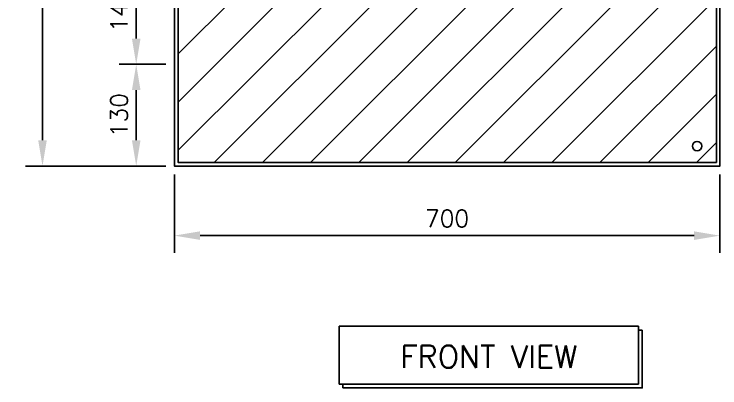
# Model space of a CAD drawing. Header units: millimetres. Extents: x 60229 to 91621, y 21923 to 36546.
# Drawn here: x 80619 to 81525, y 29072 to 29551 of the extents above; entities that cross this region are included whole.
import ezdxf
from ezdxf.enums import TextEntityAlignment as Align

# ---------------------------------------------------------------- set-up
doc = ezdxf.new("R2010")
doc.units = ezdxf.units.MM
doc.layers.add('BOX심벌(제출)500', color=3, linetype='Continuous')
doc.styles.add('GHS', font='romans.shx', dxfattribs={"bigfont": 'ghs.shx'})
doc.styles.add('ROMANS', font='romans.shx', dxfattribs={"bigfont": 'fhg.shx'})
doc.dimstyles.new('STANDARD$0', dxfattribs={"dimscale": 12, "dimtxt": 2, "dimasz": 3, "dimexe": 2, "dimexo": 1, "dimgap": 1, "dimtad": 1, "dimdec": 0, "dimzin": 0, "dimdsep": 46, "dimtxsty": 'ROMANS', "dimcen": 0, "dimclrd": 3, "dimclre": 3, "dimclrt": 7, "dimadec": 0, "dimazin": 0, "dimtfac": 0.5, "dimtdec": 0, "dimtix": 1, "dimtmove": 1, "dimatfit": 3, "dimfxl": 1, "dimtolj": 1, "dimtzin": 0, "dimarcsym": 0})

# ---------------------------------------------------------------- blocks, each defined once
blk = doc.blocks.new('*D190')
at = {"color": 3, "lineweight": -2, "transparency": 16777216}
for p, q in [((80824.76, 29345.64), (80824.76, 29245.36)), ((81524.76, 29345.64), (81524.76, 29245.36)), ((80857.76, 29267.36), (81491.76, 29267.36))]:
    blk.add_line(p, q, dxfattribs=at)
at = {"color": 3, "transparency": 16777216}
for points in [[(80857.76, 29272.86), (80857.76, 29261.86), (80824.76, 29267.36)], [(81491.76, 29272.86), (81491.76, 29261.86), (81524.76, 29267.36)]]:
    blk.add_solid(points, dxfattribs=at)
at = {"lineweight": -2, "transparency": 16777216, "insert": (81174.76, 29289.36), "char_height": 22, "attachment_point": 5, "style": 'ROMANS'}
blk.add_mtext('\\A1;700', dxfattribs=at)
blk = doc.blocks.new('*D189')
at = {"color": 3, "lineweight": -2, "transparency": 16777216}
for p, q in [((80813.76, 29627.11), (80753.87, 29627.11)), ((80775.87, 29520.11), (80775.87, 29594.11)), ((80813.76, 29487.11), (80753.87, 29487.11))]:
    blk.add_line(p, q, dxfattribs=at)
at = {"color": 3, "transparency": 16777216}
for points in [[(80770.37, 29594.11), (80781.37, 29594.11), (80775.87, 29627.11)], [(80770.37, 29520.11), (80781.37, 29520.11), (80775.87, 29487.11)]]:
    blk.add_solid(points, dxfattribs=at)
at = {"lineweight": -2, "transparency": 16777216, "insert": (80753.87, 29557.11), "char_height": 22, "attachment_point": 5, "rotation": 90, "style": 'ROMANS'}
blk.add_mtext('\\A1;140', dxfattribs=at)
blk = doc.blocks.new('*D206')
at = {"color": 3, "lineweight": -2, "transparency": 16777216}
for p, q in [((80786.87, 29487.11), (80797.87, 29487.11)), ((80775.87, 29454.11), (80775.87, 29389.64)), ((80813.76, 29356.64), (80753.87, 29356.64))]:
    blk.add_line(p, q, dxfattribs=at)
at = {"color": 3, "transparency": 16777216}
for points in [[(80770.37, 29454.11), (80781.37, 29454.11), (80775.87, 29487.11)], [(80770.37, 29389.64), (80781.37, 29389.64), (80775.87, 29356.64)]]:
    blk.add_solid(points, dxfattribs=at)
at = {"lineweight": -2, "transparency": 16777216, "insert": (80753.87, 29421.87), "char_height": 22, "attachment_point": 5, "rotation": 90, "style": 'ROMANS'}
blk.add_mtext('\\A1;130', dxfattribs=at)
blk = doc.blocks.new('*D207')
at = {"color": 3, "lineweight": -2, "transparency": 16777216}
for p, q in [((80813.76, 30556.64), (80633.61, 30556.64)), ((80655.61, 30523.64), (80655.61, 29389.64)), ((80813.76, 29356.64), (80633.61, 29356.64))]:
    blk.add_line(p, q, dxfattribs=at)
at = {"color": 3, "transparency": 16777216}
for points in [[(80650.11, 30523.64), (80661.11, 30523.64), (80655.61, 30556.64)], [(80650.11, 29389.64), (80661.11, 29389.64), (80655.61, 29356.64)]]:
    blk.add_solid(points, dxfattribs=at)
at = {"lineweight": -2, "transparency": 16777216, "insert": (80633.61, 29956.64), "char_height": 22, "attachment_point": 5, "rotation": 90, "style": 'ROMANS'}
blk.add_mtext('\\A1;1200', dxfattribs=at)

msp = doc.modelspace()

# ---------------------------------------------------------------- hatches: boundary and pattern name
at = {"linetype": 'Continuous', "lineweight": -2}
h = msp.add_hatch(dxfattribs=at)
h.set_pattern_fill('ANSI31', color=1, scale=350)
h.set_pattern_definition([(45, (83008.71, 24502.416), (-30.93592, 30.93592), [])])
h.paths.add_polyline_path([(81520.26, 30556.64), (80829.76, 30556.64), (80829.76, 29361.14), (81520.26, 29361.14)])

# ---------------------------------------------------------------- linework, layer by layer
at = {"color": 0, "lineweight": -2}
msp.add_line((81425.07, 29146.31), (81420.27, 29146.31), dxfattribs=at)
at = {"color": 2, "lineweight": -2}
msp.add_line((81041.07, 29072.08), (81041.07, 29076.88), dxfattribs=at)
at = {"color": 1, "linetype": 'Continuous', "lineweight": -2}
msp.add_lwpolyline([(81524.76, 30556.64), (80824.76, 30556.64), (80824.76, 29356.64), (81524.76, 29356.64)], close=True, dxfattribs=at)
at = {"color": 3, "linetype": 'Continuous', "lineweight": -2}
msp.add_lwpolyline([(81520.26, 29361.14), (80829.76, 29361.14), (80829.76, 30551.64), (81520.26, 30551.64)], close=True, dxfattribs=at)
at = {"color": 0, "lineweight": -2}
msp.add_lwpolyline([(81036.27, 29076.88), (81420.27, 29076.88), (81420.27, 29151.11), (81036.27, 29151.11), (81036.27, 29076.88)], close=True, dxfattribs=at)
msp.add_lwpolyline([(81041.07, 29072.08), (81425.07, 29072.08), (81425.07, 29146.31)], dxfattribs=at)
at = {"layer": 'BOX심벌(제출)500', "color": 3, "lineweight": -2}
for p, q in [((80829.76, 29361.14), (80829.76, 30551.64)), ((81520.26, 30451.64), (81520.26, 29361.14)), ((81520.26, 29361.14), (80929.76, 29361.14))]:
    msp.add_line(p, q, dxfattribs=at)
msp.add_circle((81495.47, 29382.24), 5.98, dxfattribs=at)

# ---------------------------------------------------------------- texts
at = {"color": 3, "lineweight": -2, "style": 'GHS'}
msp.add_text('FRONT VIEW', height=28.8, dxfattribs=at).set_placement((81228.27, 29112.13), align=Align.MIDDLE)

# ---------------------------------------------------------------- dimensions: what is measured, and where the dimension line sits
at = {"lineweight": -2}
for base, p1, p2, picture, middle in [((80655.61, 29356.64), (80824.76, 30556.64), (80824.76, 29356.64), '*D207', (80633.61, 29956.64)), ((80775.87, 29627.11), (80824.76, 29487.11), (80824.76, 29627.11), '*D189', (80753.87, 29557.11)), ((80775.87, 29356.64), (80775.87, 29487.11), (80824.76, 29356.64), '*D206', (80753.87, 29421.87))]:
    dim = msp.add_linear_dim(base=base, p1=p1, p2=p2, angle=90, dimstyle='STANDARD$0', override={"dimscale": 11, "dimclrt": 256, "dimfxl": 1.25}, dxfattribs=at)
    dim.commit()
    dim.dimension.update_dxf_attribs({"geometry": picture, "text_midpoint": middle})
dim = msp.add_linear_dim(base=(81524.76, 29267.36), p1=(80824.76, 29356.64), p2=(81524.76, 29356.64), dimstyle='STANDARD$0', override={"dimscale": 11, "dimclrt": 256, "dimfxl": 1.25}, dxfattribs=at)
dim.commit()
dim.dimension.update_dxf_attribs({"geometry": '*D190', "text_midpoint": (81174.76, 29289.36)})

doc.saveas('drawing.dxf')
